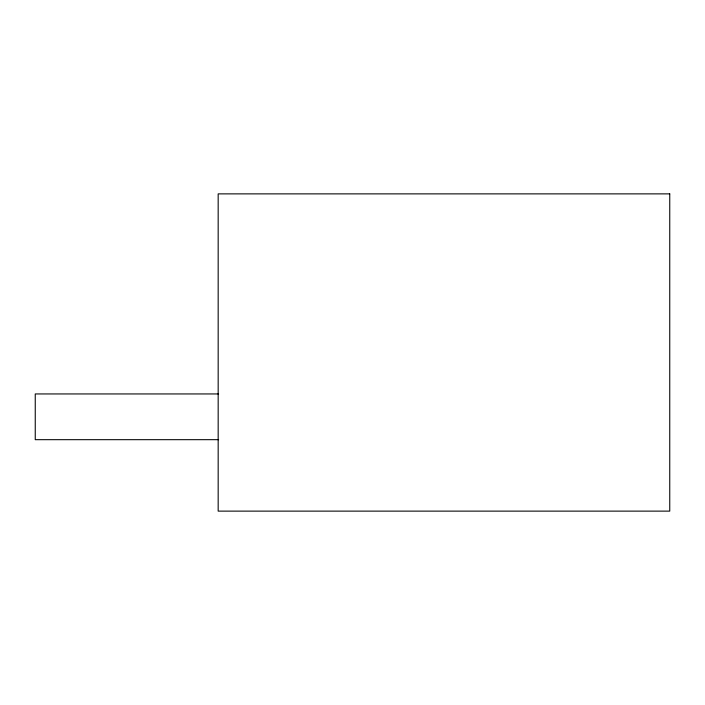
<?xml version="1.0" encoding="UTF-8"?>
<svg xmlns="http://www.w3.org/2000/svg" width="705" height="705" viewBox="0 0 705 705"><rect width="100%" height="100%" fill="white"/><g stroke="black" fill="none" stroke-linecap="round" stroke-linejoin="round"><path stroke-width="1.06" d="M218.62 393.945L35.25 393.945L35.25 439.673L218.62 439.673M669.75 193.875L218.171 193.875L218.171 511.125L669.75 511.125L669.75 193.875"/></g></svg>
